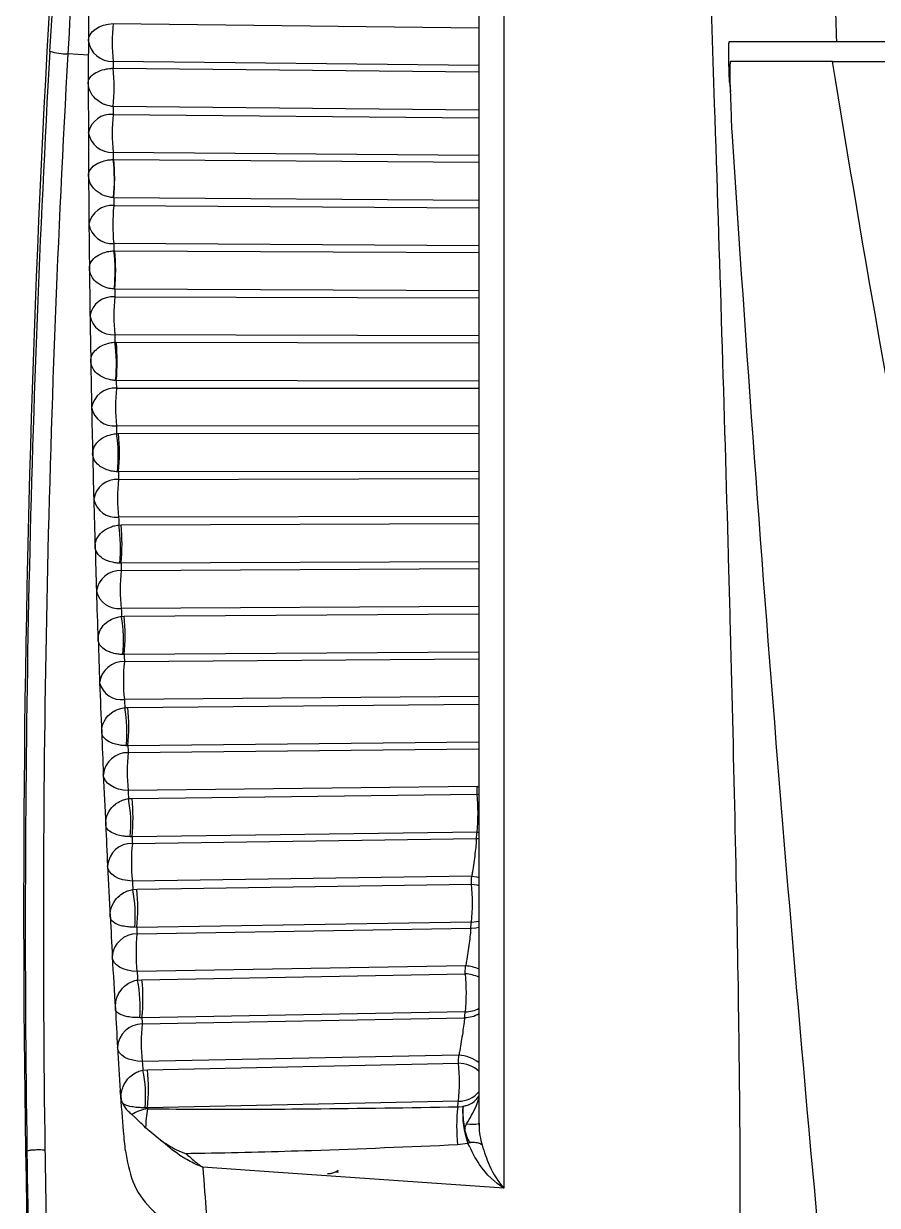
# Model space of a CAD drawing. Extents: x 14.8 to 109.8, y 1.6 to 86.6.
# Drawn here: x 99.272 to 100.212, y 33.8 to 35.102 of the extents above; entities that cross this region are included whole.
import ezdxf

# ---------------------------------------------------------------- set-up
doc = ezdxf.new("R2010")
doc.units = 0
doc.header["$MEASUREMENT"] = 0
doc.layers.add('OBJECT', color=7, linetype='CONTINUOUS')

msp = doc.modelspace()

# ---------------------------------------------------------------- linework, layer by layer
at = {"layer": 'OBJECT'}
for p, q in [((99.7734, 35.5815), (99.7734, 33.8881)), ((99.8008, 35.3319), (99.8008, 33.8189)), ((99.3705, 35.1017), (99.7734, 35.097)), ((100.0493, 35.082), (100.1676, 35.082)), ((99.3432, 35.0671), (99.3205, 35.0684)), ((99.3704, 35.0525), (99.7734, 35.0484)), ((99.7734, 35.0554), (99.3705, 35.0601)), ((100.163, 35.0601), (100.0505, 35.0601)), ((99.343, 35.0435), (99.343, 35.0368)), ((100.0495, 35.0371), (100.0504, 35.0269)), ((99.7734, 35.0063), (99.3704, 35.0104)), ((99.3705, 35.0015), (99.7734, 34.998)), ((99.7734, 34.9563), (99.3705, 34.9599)), ((99.3705, 34.9521), (99.371, 34.9521)), ((99.371, 34.9521), (99.7734, 34.9491)), ((99.371, 34.9099), (99.3707, 34.91)), ((99.7734, 34.9069), (99.371, 34.9099)), ((99.371, 34.9012), (99.7734, 34.8988)), ((99.7734, 34.8571), (99.371, 34.8595)), ((99.3711, 34.8515), (99.3721, 34.8515)), ((99.3721, 34.8515), (99.7734, 34.8497)), ((99.3721, 34.8093), (99.3716, 34.8093)), ((99.7734, 34.8075), (99.3721, 34.8093)), ((99.3722, 34.8008), (99.7734, 34.7995)), ((99.7734, 34.7578), (99.3722, 34.759)), ((99.3724, 34.7509), (99.3739, 34.7509)), ((99.3739, 34.7509), (99.7734, 34.7502)), ((99.3739, 34.7086), (99.3731, 34.7087)), ((99.7734, 34.7079), (99.3739, 34.7086)), ((99.374, 34.7003), (99.7734, 34.7001)), ((99.7734, 34.6584), (99.374, 34.6585)), ((99.3742, 34.6501), (99.3762, 34.6502)), ((99.3762, 34.6502), (99.7734, 34.6506)), ((99.3762, 34.6079), (99.3752, 34.608)), ((99.7734, 34.6084), (99.3762, 34.6079)), ((99.3764, 34.5997), (99.7734, 34.6008)), ((99.7734, 34.559), (99.3764, 34.558)), ((99.3766, 34.5494), (99.3791, 34.5495)), ((99.3791, 34.5495), (99.7734, 34.5511)), ((99.3791, 34.5073), (99.3778, 34.5073)), ((99.7734, 34.5088), (99.3791, 34.5073)), ((99.3793, 34.4993), (99.7734, 34.5014)), ((99.7734, 34.4597), (99.3793, 34.4576)), ((99.3826, 34.4489), (99.7734, 34.4516)), ((99.3796, 34.4488), (99.3826, 34.4489)), ((99.3826, 34.4067), (99.3811, 34.4068)), ((99.7734, 34.4094), (99.3826, 34.4067)), ((99.3828, 34.399), (99.7734, 34.4022)), ((99.7734, 34.3605), (99.3828, 34.3573)), ((99.3832, 34.3484), (99.3866, 34.3485)), ((99.3866, 34.3485), (99.7734, 34.3522)), ((99.7734, 34.3101), (99.3866, 34.3063)), ((99.3866, 34.3063), (99.3849, 34.3064)), ((99.3869, 34.2988), (99.7734, 34.3031)), ((99.7715, 34.2615), (99.3869, 34.2572)), ((99.7713, 34.253), (99.7715, 34.2615)), ((99.7715, 34.2615), (99.7734, 34.2613)), ((99.3873, 34.2481), (99.3912, 34.2482)), ((99.3912, 34.2482), (99.7713, 34.253)), ((99.7713, 34.253), (99.7734, 34.2528)), ((99.3912, 34.2062), (99.3893, 34.2062)), ((99.7713, 34.211), (99.3912, 34.2062)), ((99.3915, 34.1988), (99.7706, 34.2041)), ((99.7706, 34.2041), (99.7734, 34.2043)), ((99.7713, 34.211), (99.7734, 34.2111)), ((99.7655, 34.1626), (99.3915, 34.1573)), ((99.3964, 34.1482), (99.7652, 34.154)), ((99.392, 34.148), (99.3964, 34.1482)), ((99.3964, 34.1063), (99.3942, 34.1064)), ((99.7652, 34.112), (99.3964, 34.1063)), ((99.3967, 34.0992), (99.7644, 34.1054)), ((99.7587, 34.0639), (99.3967, 34.0578)), ((99.7583, 34.0551), (99.7587, 34.0639)), ((99.3973, 34.0483), (99.4021, 34.0486)), ((99.4021, 34.0486), (99.7583, 34.0551)), ((99.7583, 34.0133), (99.4021, 34.0068)), ((99.4021, 34.0068), (99.3997, 34.0068)), ((99.4024, 33.9999), (99.7576, 34.0068)), ((99.7512, 33.9655), (99.4024, 33.9587)), ((99.4031, 33.949), (99.4083, 33.9493)), ((99.4083, 33.9493), (99.7508, 33.9566)), ((99.4083, 33.9077), (99.4057, 33.9077)), ((99.7508, 33.9149), (99.4083, 33.9077)), ((99.4083, 33.9077), (99.4084, 33.9064)), ((99.75, 33.9087), (99.7556, 33.9092)), ((99.7556, 33.9092), (99.756, 33.9093)), ((99.4227, 33.8719), (99.4062, 33.8857)), ((99.7613, 33.8684), (99.7499, 33.8667)), ((99.6153, 33.8372), (99.6186, 33.837))]:
    msp.add_line(p, q, dxfattribs=at)
at = {"layer": 'OBJECT', "flags": 128}
for points in [[(99.3431, 35.083), (99.3436, 35.0864), (99.3451, 35.0898), (99.3476, 35.0929), (99.351, 35.0957), (99.3551, 35.098), (99.3598, 35.0998), (99.365, 35.101), (99.3705, 35.1017)], [(99.3869, 34.2572), (99.3815, 34.2576), (99.3764, 34.2587), (99.3717, 34.2604), (99.3677, 34.2625), (99.3643, 34.2651), (99.3618, 34.2681), (99.3602, 34.2713), (99.3595, 34.2747)], [(99.3915, 34.1573), (99.3862, 34.1578), (99.3811, 34.1588), (99.3764, 34.1603), (99.3723, 34.1624), (99.369, 34.1649), (99.3664, 34.1678), (99.3648, 34.1709), (99.3642, 34.1742)], [(99.7652, 34.154), (99.7709, 34.1532), (99.7734, 34.1526)], [(99.7655, 34.1626), (99.7712, 34.1618), (99.7734, 34.1613)], [(99.7652, 34.112), (99.7705, 34.1126), (99.7734, 34.1132)], [(99.7644, 34.1054), (99.7698, 34.1059), (99.7734, 34.1067)], [(99.3967, 34.0578), (99.3914, 34.0582), (99.3863, 34.0591), (99.3816, 34.0606), (99.3775, 34.0626), (99.3742, 34.065), (99.3717, 34.0677), (99.37, 34.0708), (99.3694, 34.0739)], [(99.4024, 33.9587), (99.3971, 33.959), (99.392, 33.9599), (99.3874, 33.9613), (99.3833, 33.9631), (99.3799, 33.9654), (99.3774, 33.9681), (99.3758, 33.971), (99.3751, 33.974)], [(99.8008, 33.8189), (99.5419, 33.8371), (99.4692, 33.8422)]]:
    msp.add_lwpolyline(points, dxfattribs=at)
at = {"layer": 'OBJECT'}
for centre, radius, start, end in [((116.4868, 34.1309), 17.215, 174.59678, 181.20936), ((99.5741, 35.0809), 0.2047, 174.1714, 185.8286), ((99.3693, 35.0865), 0.0265, 187.7115, 272.4485), ((116.3666, 34.1103), 17.093, 176.77768, 180.84065), ((116.3665, 34.1087), 17.073, 176.77765, 180.83146), ((99.3193, 35.1327), 0.0643, 253.104, 271.1263), ((99.1698, 35.0315), 0.2017, 354.0084, 5.9916), ((99.3678, 34.9762), 0.0254, 84.0352, 166.5333), ((99.575, 34.9807), 0.2056, 174.1859, 185.8141), ((99.369, 34.9861), 0.0263, 188.6533, 273.077), ((99.1788, 34.9299), 0.193, 354.0652, 6.6099), ((99.1696, 34.931), 0.2025, 354.0214, 5.9786), ((99.3687, 34.8757), 0.0256, 84.6871, 167.8165), ((99.5763, 34.8803), 0.2063, 174.1963, 185.8037), ((99.3693, 34.8855), 0.0261, 189.6335, 273.7314), ((99.1874, 34.8283), 0.1852, 354.1316, 7.2168), ((99.1701, 34.8304), 0.2031, 354.0321, 5.9679), ((99.3701, 34.7751), 0.0258, 85.3241, 169.0404), ((99.5778, 34.7799), 0.2066, 174.2007, 185.7993), ((99.3702, 34.7848), 0.0258, 190.6571, 274.4101), ((99.1958, 34.7266), 0.1782, 354.209, 7.8083), ((99.1716, 34.7297), 0.2033, 354.0346, 5.9654), ((99.3722, 34.6744), 0.0259, 85.9411, 170.2138), ((99.5798, 34.6794), 0.2068, 174.2051, 185.7949), ((99.3717, 34.684), 0.0256, 191.7237, 275.1127), ((99.2041, 34.6251), 0.172, 354.2946, 8.3882), ((99.1739, 34.629), 0.2034, 354.037, 5.963), ((99.3748, 34.5737), 0.0261, 86.5392, 171.3349), ((99.582, 34.5789), 0.2067, 174.2015, 185.7985), ((99.3738, 34.5833), 0.0254, 192.8384, 275.8388), ((99.2124, 34.5236), 0.1662, 354.3896, 8.955), ((99.1771, 34.5284), 0.2031, 354.0313, 5.9687), ((99.378, 34.473), 0.0263, 87.1172, 172.4096), ((99.5846, 34.4784), 0.2064, 174.1979, 185.8021), ((99.3764, 34.4826), 0.0252, 194.0042, 276.5853), ((99.2208, 34.4222), 0.1611, 354.4941, 9.5071), ((99.1809, 34.4278), 0.2027, 354.0254, 5.9746), ((99.3817, 34.3725), 0.0265, 87.6735, 173.4395), ((99.5875, 34.3781), 0.2058, 174.1883, 185.8117), ((99.3796, 34.3821), 0.025, 195.2276, 277.3478), ((99.2293, 34.3211), 0.1563, 354.6083, 10.0457), ((99.1858, 34.3274), 0.2019, 354.0114, 5.9886), ((99.3861, 34.2721), 0.0266, 88.2051, 174.4298), ((99.5907, 34.278), 0.2049, 174.1726, 185.8274), ((99.238, 34.2202), 0.1519, 354.7288, 10.5711), ((99.1914, 34.2272), 0.2009, 353.995, 6.005), ((99.5714, 34.232), 0.201, 353.9971, 6.0029), ((93.787, 34.7902), 6.0123, 354.40627, 354.47195), ((99.3909, 34.172), 0.0268, 88.7155, 175.3787), ((99.5942, 34.1781), 0.2037, 174.1548, 185.8452), ((91.4497, 34.4424), 8.3204, 358.01305, 358.07225), ((99.5665, 34.133), 0.1997, 353.9744, 6.0256), ((99.2469, 34.1196), 0.1479, 354.8591, 11.0824), ((99.1977, 34.1273), 0.1998, 353.9765, 6.0235), ((94.0604, 34.7178), 5.7368, 353.87162, 353.93864), ((99.3963, 34.0722), 0.027, 89.2025, 176.2923), ((99.5981, 34.0785), 0.2025, 174.1349, 185.8651), ((99.7556, 34.0195), 0.0445, 66.3541, 86.0053), ((99.2561, 34.0194), 0.1441, 354.9943, 11.5825), ((99.2049, 34.0277), 0.1983, 353.95, 6.05), ((99.5612, 34.0342), 0.1983, 353.9495, 6.0505), ((99.7552, 34.0109), 0.0444, 65.757, 85.9901), ((94.9223, 34.5744), 4.8685, 353.3049, 353.3817), ((99.7571, 34.0397), 0.0328, 270.8816, 299.9114), ((99.7578, 34.0464), 0.0331, 270.9739, 298.2991), ((99.4023, 33.9727), 0.0272, 89.6666, 177.1688), ((99.6022, 33.9793), 0.2009, 174.1086, 185.8914), ((91.2704, 34.3715), 8.4905, 357.19871, 357.25898), ((99.7498, 33.9277), 0.0378, 51.2575, 87.8304), ((99.2656, 33.9196), 0.1406, 355.1395, 12.0661), ((99.2128, 33.9285), 0.1966, 353.92, 6.08), ((99.5553, 33.9358), 0.1966, 353.92, 6.08), ((99.7494, 33.9192), 0.0374, 50.0667, 87.9219), ((99.751, 33.9444), 0.0295, 269.5001, 319.4192), ((99.4112, 33.8723), 0.0342, 94.7545, 125.8185), ((99.519, 33.8845), 0.1128, 168.7866, 179.3663), ((99.9425, 33.8875), 0.1937, 173.7344, 186.1864), ((95.4443, 34.4587), 4.3407, 352.7205, 352.8036), ((99.8602, 33.9029), 0.1048, 176.5311, 199.21), ((99.7652, 33.93), 0.0406, 261.9836, 281.6578), ((116.3713, 34.1104), 17.0978, 180.84068, 181.13376), ((116.3512, 34.1084), 17.0577, 180.83139, 181.13403)]:
    msp.add_arc(centre, radius, start, end, dxfattribs=at)
for centre, major_axis, ratio, start_param, end_param in [((116.558, 34.8547), (-1.1752, 18.4954), 0.928601, 1.496533, 1.49954), ((116.558, 34.8589), (17.1876, -1.0635), 0.912412, 3.195048, 3.197988), ((116.5554, 34.8361), (17.1577, -1.0618), 0.912265, 3.195048, 3.195527), ((116.558, 34.8589), (-1.1474, 18.5626), 0.925338, 1.504094, 1.507034), ((116.5554, 34.8782), (-1.1454, 18.5328), 0.925212, 1.506554, 1.507034), ((116.558, 34.8547), (17.1863, -1.0846), 0.91621, 3.202289, 3.205296), ((116.5554, 34.8323), (17.1563, -1.0829), 0.91607, 3.202289, 3.20278), ((116.558, 34.8635), (-1.1217, 18.6328), 0.921943, 1.511537, 1.514408), ((116.5554, 34.8833), (-1.1197, 18.603), 0.921812, 1.513939, 1.514408), ((116.558, 34.8507), (17.1848, -1.1074), 0.919842, 3.209615, 3.212688), ((116.5554, 34.8288), (17.1549, -1.1056), 0.919708, 3.209615, 3.210117), ((116.558, 34.8684), (-1.0979, 18.7063), 0.918403, 1.518868, 1.521668), ((116.5554, 34.8887), (-1.096, 18.6765), 0.918267, 1.521211, 1.521668), ((116.558, 34.847), (17.1832, -1.132), 0.923321, 3.217032, 3.220169), ((116.5554, 34.8256), (17.1533, -1.1302), 0.923193, 3.217032, 3.217545), ((116.558, 34.8737), (-1.0757, 18.7835), 0.914705, 1.526092, 1.528819), ((116.5554, 34.8945), (-1.0739, 18.7537), 0.914564, 1.528373, 1.528818), ((116.558, 34.8435), (17.1815, -1.1585), 0.926661, 3.224545, 3.227745), ((116.5554, 34.8226), (17.1516, -1.1566), 0.926539, 3.224546, 3.22507), ((116.558, 34.8794), (-1.0552, 18.8647), 0.910835, 1.533212, 1.535865), ((116.5554, 34.9007), (-1.0534, 18.8349), 0.910688, 1.535432, 1.535864), ((116.558, 34.8403), (17.1796, -1.1871), 0.929874, 3.232162, 3.235422), ((116.5554, 34.8198), (17.1496, -1.1852), 0.929757, 3.232164, 3.232698), ((116.558, 34.8855), (-1.0362, 18.9504), 0.906775, 1.540232, 1.54281), ((116.5554, 34.9073), (-1.0344, 18.9206), 0.906623, 1.542388, 1.542809), ((116.558, 34.8372), (17.1775, -1.218), 0.932968, 3.239892, 3.24321), ((116.5554, 34.8173), (17.1475, -1.216), 0.932858, 3.239894, 3.240438), ((116.558, 34.8921), (-1.0186, 19.0412), 0.902508, 1.547154, 1.549655), ((116.5554, 34.9144), (-1.0168, 19.0114), 0.902349, 1.549246, 1.549653), ((116.558, 34.8344), (17.1751, -1.2514), 0.935955, 3.247743, 3.251119), ((116.5554, 34.815), (17.1452, -1.2494), 0.935849, 3.247746, 3.2483), ((116.558, 34.8992), (-1.0023, 19.1376), 0.898011, 1.553979, 1.556402), ((116.5554, 34.922), (-1.0006, 19.1078), 0.897846, 1.556005, 1.5564), ((116.558, 34.8317), (17.1725, -1.2875), 0.938842, 3.255729, 3.25916), ((116.5554, 34.8128), (17.1426, -1.2855), 0.938741, 3.255732, 3.256297), ((116.558, 34.907), (-0.9872, 19.2404), 0.893261, 1.560708, 1.563052), ((116.5554, 34.9302), (-0.9856, 19.2105), 0.89309, 1.562668, 1.563049), ((116.558, 34.8292), (17.1696, -1.3268), 0.941636, 3.263862, 3.267346), ((116.5554, 34.8109), (17.1397, -1.3246), 0.94154, 3.263866, 3.264441), ((116.558, 34.9155), (-0.9734, 19.3502), 0.88823, 1.567343, 1.569605), ((116.5554, 34.9391), (-0.9717, 19.3204), 0.888052, 1.569234, 1.569602), ((116.558, 34.8269), (17.1664, -1.3693), 0.944345, 3.272161, 3.275696), ((116.5554, 34.8091), (17.1364, -1.3672), 0.944254, 3.272165, 3.27275), ((116.558, 34.9247), (-0.9606, 19.4681), 0.882887, 1.573881, 1.576062), ((116.5554, 34.9487), (-0.959, 19.4383), 0.882702, 1.575704, 1.576059), ((116.558, 34.8247), (17.1627, -1.4157), 0.946976, 3.280644, 3.283573), ((116.5554, 34.8075), (17.1328, -1.4135), 0.946889, 3.280649, 3.281243)]:
    msp.add_ellipse(centre, major_axis=major_axis, ratio=ratio, start_param=start_param, end_param=end_param, dxfattribs=at)
for points, knots in [([(99.3006, 35.0711), (99.3081, 35.1925), (99.3232, 35.4361), (99.3464, 35.674), (99.3581, 35.7934)], [0, 0, 0, 0, 0.498132, 1, 1, 1, 1]), ([(99.3489, 35.4711), (99.3476, 35.4579), (99.3353, 35.3257), (99.3275, 35.1903), (99.3205, 35.0684)], [0, 0, 0, 0, 0.099316, 1, 1, 1, 1]), ([(100.0262, 35.201), (100.0284, 35.1384), (100.0335, 34.9908), (100.0409, 34.7591), (100.0468, 34.5607), (100.0497, 34.4507), (100.0506, 34.4181)], [0, 0, 0, 0, 0.2333987, 0.5497748, 0.86615, 1, 1, 1, 1]), ([(100.0495, 35.0371), (100.0493, 35.0417), (100.049, 35.0469), (100.0487, 35.0573), (100.0485, 35.0625), (100.0485, 35.0716), (100.0485, 35.0754), (100.0488, 35.0806), (100.049, 35.082), (100.0493, 35.082)], [0, 0, 0, 0, 0.25, 0.25, 0.5, 0.5, 0.75, 0.75, 1, 1, 1, 1]), ([(100.1676, 35.082), (100.1716, 35.082), (100.184, 35.082), (100.2096, 35.082), (100.2153, 35.082), (100.2276, 35.082), (100.2342, 35.082), (100.2554, 35.082), (100.2712, 35.082), (100.2977, 35.082), (100.3069, 35.082), (100.3264, 35.082), (100.3366, 35.082), (100.368, 35.082), (100.3903, 35.082), (100.4375, 35.082), (100.4624, 35.082), (100.5148, 35.082), (100.542, 35.082), (100.5701, 35.082)], [0, 0, 0, 0, 0.25, 0.25, 0.3125, 0.3125, 0.375, 0.375, 0.5, 0.5, 0.5625, 0.5625, 0.625, 0.625, 0.75, 0.75, 0.875, 0.875, 1, 1, 1, 1]), ([(99.343, 35.0368), (99.343, 35.0368), (99.343, 35.0391), (99.3447, 35.0432), (99.3512, 35.0481), (99.3579, 35.0506), (99.3631, 35.0517), (99.3664, 35.0523), (99.3695, 35.0525), (99.3704, 35.0525)], [0, 0, 0, 0, 0.004077, 0.389337, 0.682233, 0.846569, 0.871122, 0.96403, 1, 1, 1, 1]), ([(100.0505, 35.0601), (100.0503, 35.0601), (100.0501, 35.0593), (100.0499, 35.0563), (100.0498, 35.054), (100.0497, 35.0458), (100.0498, 35.038), (100.0501, 35.0301)], [0, 0, 0, 0, 0.25, 0.25, 0.5, 0.5, 1, 1, 1, 1]), ([(100.163, 35.0601), (100.1672, 35.0601), (100.1754, 35.0601), (100.2003, 35.0601), (100.2169, 35.0601), (100.2446, 35.0601), (100.2505, 35.0601), (100.2631, 35.0601), (100.2699, 35.0601), (100.2913, 35.0601), (100.3073, 35.0601), (100.3347, 35.0601), (100.3444, 35.0601), (100.3651, 35.0601), (100.376, 35.0601), (100.3936, 35.0601), (100.3997, 35.0601), (100.4123, 35.0601), (100.4189, 35.0601), (100.4391, 35.0601), (100.4533, 35.0601), (100.4685, 35.0601)], [0, 0, 0, 0, 0.25, 0.25, 0.5, 0.5, 0.5625, 0.5625, 0.625, 0.625, 0.75, 0.75, 0.8125, 0.8125, 0.875, 0.875, 0.90625, 0.90625, 0.9375, 0.9375, 1, 1, 1, 1]), ([(99.3704, 35.0104), (99.3695, 35.0105), (99.3664, 35.0108), (99.3631, 35.0118), (99.3579, 35.0137), (99.3512, 35.0179), (99.3447, 35.026), (99.343, 35.0328), (99.343, 35.0367), (99.343, 35.0368)], [0, 0, 0, 0, 0.03597, 0.128876, 0.153429, 0.317765, 0.610661, 0.995922, 1, 1, 1, 1]), ([(100.0501, 35.0301), (100.0503, 35.0247), (100.0505, 35.0193), (100.0509, 35.0085), (100.0511, 35.0031), (100.0513, 34.9977)], [0, 0, 0, 0, 0.5, 0.5, 1, 1, 1, 1]), ([(99.3433, 34.9347), (99.3433, 34.9347), (99.3433, 34.9357), (99.3438, 34.939), (99.3469, 34.9439), (99.3539, 34.9484), (99.3605, 34.9506), (99.3657, 34.9517), (99.3686, 34.9519), (99.3705, 34.9521)], [0, 0, 0, 0, 0.004084, 0.154781, 0.505872, 0.741748, 0.879725, 0.922958, 1, 1, 1, 1]), ([(99.3707, 34.91), (99.3689, 34.9102), (99.3659, 34.9105), (99.3607, 34.912), (99.3541, 34.9151), (99.3471, 34.9215), (99.3439, 34.9284), (99.3433, 34.9332), (99.3433, 34.9346), (99.3433, 34.9347)], [0, 0, 0, 0, 0.077033, 0.120271, 0.258241, 0.494113, 0.845211, 0.995915, 1, 1, 1, 1]), ([(99.3442, 34.8324), (99.3442, 34.8325), (99.3442, 34.8335), (99.3446, 34.8371), (99.3477, 34.8423), (99.3545, 34.8473), (99.3611, 34.8498), (99.3663, 34.851), (99.3692, 34.8513), (99.3711, 34.8515)], [0, 0, 0, 0, 0.004089, 0.14887, 0.502189, 0.740034, 0.87894, 0.922231, 1, 1, 1, 1]), ([(99.3716, 34.8093), (99.3697, 34.8095), (99.3668, 34.8099), (99.3616, 34.8113), (99.3549, 34.8142), (99.3479, 34.8202), (99.3448, 34.8266), (99.3442, 34.8311), (99.3442, 34.8324), (99.3442, 34.8324)], [0, 0, 0, 0, 0.077754, 0.121049, 0.259949, 0.497791, 0.85112, 0.995909, 1, 1, 1, 1]), ([(99.3457, 34.7301), (99.3457, 34.7301), (99.3457, 34.7312), (99.3461, 34.7351), (99.349, 34.7407), (99.3558, 34.7462), (99.3624, 34.7489), (99.3675, 34.7503), (99.3705, 34.7506), (99.3724, 34.7509)], [0, 0, 0, 0, 0.004097, 0.1432635, 0.4986647, 0.7383844, 0.8781879, 0.9215223, 1, 1, 1, 1]), ([(99.3731, 34.7087), (99.3712, 34.7088), (99.3683, 34.7091), (99.363, 34.7104), (99.3564, 34.7131), (99.3494, 34.7187), (99.3463, 34.7247), (99.3457, 34.7289), (99.3457, 34.7301), (99.3457, 34.7301)], [0, 0, 0, 0, 0.078452, 0.1218, 0.261592, 0.501307, 0.856723, 0.995905, 1, 1, 1, 1]), ([(99.3478, 34.6277), (99.3478, 34.6278), (99.3478, 34.6289), (99.3482, 34.633), (99.351, 34.6391), (99.3577, 34.645), (99.3642, 34.648), (99.3694, 34.6495), (99.3723, 34.6499), (99.3742, 34.6501)], [0, 0, 0, 0, 0.004103, 0.137975, 0.495315, 0.736807, 0.877462, 0.920836, 1, 1, 1, 1]), ([(99.3752, 34.608), (99.3733, 34.6081), (99.3703, 34.6084), (99.3651, 34.6096), (99.3585, 34.6121), (99.3515, 34.6173), (99.3484, 34.6228), (99.3479, 34.6266), (99.3478, 34.6277), (99.3478, 34.6277)], [0, 0, 0, 0, 0.079127, 0.122519, 0.263158, 0.504642, 0.862008, 0.995898, 1, 1, 1, 1]), ([(99.3506, 34.5254), (99.3506, 34.5255), (99.3505, 34.5266), (99.3508, 34.531), (99.3535, 34.5374), (99.3602, 34.5438), (99.3666, 34.547), (99.3718, 34.5487), (99.3747, 34.5491), (99.3766, 34.5494)], [0, 0, 0, 0, 0.00411, 0.13303, 0.492155, 0.73531, 0.876775, 0.920183, 1, 1, 1, 1]), ([(99.3778, 34.5073), (99.3759, 34.5075), (99.373, 34.5077), (99.3678, 34.5087), (99.3611, 34.511), (99.3541, 34.5158), (99.3511, 34.5209), (99.3506, 34.5244), (99.3506, 34.5254), (99.3506, 34.5254)], [0, 0, 0, 0, 0.0797738, 0.1232053, 0.2646479, 0.5077899, 0.86695, 0.9958894, 1, 1, 1, 1]), ([(99.3539, 34.4232), (99.3539, 34.4232), (99.3538, 34.4244), (99.354, 34.429), (99.3566, 34.4359), (99.3632, 34.4427), (99.3697, 34.4462), (99.3748, 34.448), (99.3777, 34.4485), (99.3796, 34.4488)], [0, 0, 0, 0, 0.0041172, 0.1284355, 0.4891971, 0.7338988, 0.8761244, 0.9195606, 1, 1, 1, 1]), ([(99.3811, 34.4068), (99.3792, 34.4069), (99.3762, 34.4071), (99.371, 34.408), (99.3644, 34.4101), (99.3574, 34.4145), (99.3544, 34.4191), (99.3539, 34.4223), (99.3539, 34.4232), (99.3539, 34.4232)], [0, 0, 0, 0, 0.080384, 0.12385, 0.26605, 0.510738, 0.871541, 0.995883, 1, 1, 1, 1]), ([(100.0506, 34.4181), (100.0524, 34.3443), (100.0561, 34.1959), (100.0596, 34.0024), (100.0612, 33.8376), (100.0608, 33.7108), (100.0586, 33.659), (100.0576, 33.635)], [0, 0, 0, 0, 0.203315, 0.409379, 0.61545, 0.821843, 1, 1, 1, 1]), ([(99.3578, 34.3211), (99.3578, 34.3212), (99.3577, 34.3224), (99.3579, 34.3272), (99.3604, 34.3345), (99.3668, 34.3418), (99.3732, 34.3455), (99.3784, 34.3474), (99.3813, 34.348), (99.3832, 34.3484)], [0, 0, 0, 0, 0.004121, 0.124212, 0.486455, 0.732579, 0.875515, 0.918975, 1, 1, 1, 1]), ([(99.3849, 34.3064), (99.383, 34.3065), (99.38, 34.3066), (99.3748, 34.3075), (99.3682, 34.3093), (99.3612, 34.3133), (99.3583, 34.3175), (99.3578, 34.3204), (99.3578, 34.3211), (99.3578, 34.3211)], [0, 0, 0, 0, 0.0809673, 0.1244583, 0.2673624, 0.5134741, 0.8757634, 0.9958776, 1, 1, 1, 1]), ([(99.3622, 34.2193), (99.3622, 34.2193), (99.3622, 34.2206), (99.3623, 34.2256), (99.3646, 34.2333), (99.371, 34.241), (99.3774, 34.245), (99.3825, 34.2471), (99.3854, 34.2477), (99.3873, 34.2481)], [0, 0, 0, 0, 0.004126, 0.12037, 0.483936, 0.731358, 0.874949, 0.918425, 1, 1, 1, 1]), ([(99.3893, 34.2062), (99.3873, 34.2063), (99.3844, 34.2064), (99.3792, 34.2071), (99.3725, 34.2087), (99.3656, 34.2123), (99.3627, 34.216), (99.3623, 34.2186), (99.3622, 34.2193), (99.3622, 34.2193)], [0, 0, 0, 0, 0.081502, 0.125018, 0.268574, 0.515982, 0.879601, 0.995871, 1, 1, 1, 1]), ([(99.7706, 34.2041), (99.7704, 34.2017), (99.7701, 34.197), (99.769, 34.1873), (99.7677, 34.1772), (99.7665, 34.1686), (99.7657, 34.1642), (99.7655, 34.1626)], [0, 0, 0, 0, 0.2155832, 0.4315443, 0.6489178, 0.8687918, 1, 1, 1, 1]), ([(99.3673, 34.1177), (99.3673, 34.1178), (99.3672, 34.119), (99.3672, 34.1243), (99.3695, 34.1323), (99.3758, 34.1405), (99.3821, 34.1448), (99.3872, 34.1469), (99.3901, 34.1476), (99.392, 34.148)], [0, 0, 0, 0, 0.004131, 0.116918, 0.481651, 0.73024, 0.874432, 0.917924, 1, 1, 1, 1]), ([(99.3942, 34.1064), (99.3923, 34.1064), (99.3893, 34.1065), (99.3841, 34.1071), (99.3775, 34.1084), (99.3706, 34.1115), (99.3677, 34.1148), (99.3673, 34.1171), (99.3673, 34.1177), (99.3673, 34.1177)], [0, 0, 0, 0, 0.081995, 0.125537, 0.269684, 0.518259, 0.88305, 0.99587, 1, 1, 1, 1]), ([(99.7644, 34.1054), (99.7642, 34.103), (99.7638, 34.0984), (99.7626, 34.0888), (99.7612, 34.0787), (99.7598, 34.0701), (99.759, 34.0656), (99.7587, 34.0639)], [0, 0, 0, 0, 0.215132, 0.430796, 0.648171, 0.86834, 1, 1, 1, 1]), ([(99.3729, 34.0165), (99.3729, 34.0165), (99.3728, 34.0178), (99.3728, 34.0233), (99.3749, 34.0317), (99.3811, 34.0404), (99.3874, 34.0448), (99.3924, 34.0472), (99.3954, 34.0479), (99.3973, 34.0483)], [0, 0, 0, 0, 0.0041374, 0.1138776, 0.4796134, 0.7292368, 0.873963, 0.9174684, 1, 1, 1, 1]), ([(99.3997, 34.0068), (99.3977, 34.0069), (99.3948, 34.0069), (99.3896, 34.0073), (99.383, 34.0085), (99.3761, 34.0111), (99.3733, 34.014), (99.3729, 34.016), (99.3729, 34.0165), (99.3729, 34.0165)], [0, 0, 0, 0, 0.082442, 0.126001, 0.270681, 0.520289, 0.886094, 0.99586, 1, 1, 1, 1]), ([(99.7576, 34.0068), (99.7573, 34.0046), (99.7568, 34), (99.7555, 33.9906), (99.7539, 33.9804), (99.7524, 33.9718), (99.7515, 33.9672), (99.7512, 33.9655)], [0, 0, 0, 0, 0.214666, 0.43003, 0.647409, 0.867885, 1, 1, 1, 1]), ([(99.3789, 33.9193), (99.3789, 33.9194), (99.3791, 33.9239), (99.3809, 33.9315), (99.387, 33.9406), (99.3932, 33.9453), (99.3982, 33.9477), (99.4012, 33.9485), (99.4031, 33.949)], [0, 0, 0, 0, 0.010246, 0.418479, 0.697466, 0.859174, 0.907633, 1, 1, 1, 1]), ([(99.384, 33.8603), (99.3833, 33.8669), (99.3818, 33.8823), (99.3796, 33.9103), (99.3783, 33.9263)], [0, 0, 0, 0, 0.425991, 1, 1, 1, 1]), ([(99.3783, 33.9263), (99.3783, 33.9261), (99.3784, 33.9238), (99.3787, 33.9214), (99.3789, 33.9193)], [0, 0, 0, 0, 0.090996, 1, 1, 1, 1]), ([(99.3789, 33.9193), (99.3789, 33.9191), (99.379, 33.9188), (99.3791, 33.9182), (99.3792, 33.9172), (99.3797, 33.9149), (99.3803, 33.9137), (99.3807, 33.9126)], [0, 0, 0, 0, 0.032868, 0.065762, 0.115512, 0.26537, 1, 1, 1, 1]), ([(99.756, 33.9093), (99.7572, 33.9096), (99.7616, 33.9106), (99.7683, 33.9139), (99.7718, 33.9183), (99.7734, 33.9204)], [0, 0, 0, 0, 0.169689, 0.605921, 1, 1, 1, 1]), ([(99.7596, 33.8898), (99.7635, 33.8962), (99.769, 33.9051), (99.7724, 33.9149), (99.7734, 33.9178)], [0, 0, 0, 0, 0.708758, 1, 1, 1, 1]), ([(99.3807, 33.9126), (99.3823, 33.9098), (99.3847, 33.9057), (99.3897, 33.9014), (99.3912, 33.9001)], [0, 0, 0, 0, 0.689486, 1, 1, 1, 1]), ([(99.4057, 33.9077), (99.4037, 33.9077), (99.4008, 33.9077), (99.3956, 33.908), (99.389, 33.9089), (99.3837, 33.9106), (99.3816, 33.912), (99.3807, 33.9126)], [0, 0, 0, 0, 0.116671, 0.178041, 0.382475, 0.735271, 1, 1, 1, 1]), ([(99.4084, 33.9064), (99.4294, 33.9063), (99.4896, 33.9059), (99.6034, 33.9063), (99.6963, 33.9078), (99.75, 33.9087)], [0, 0, 0, 0, 0.18534, 0.529935, 1, 1, 1, 1]), ([(99.756, 33.9093), (99.756, 33.9091), (99.7557, 33.9068), (99.7555, 33.9015), (99.7562, 33.8921), (99.7574, 33.8854), (99.758, 33.8821)], [0, 0, 0, 0, 0.033567, 0.360199, 0.680102, 1, 1, 1, 1]), ([(99.4062, 33.8857), (99.4039, 33.888), (99.3992, 33.8924), (99.3942, 33.8974), (99.3921, 33.8993), (99.3912, 33.9001)], [0, 0, 0, 0, 0.373524, 0.747056, 1, 1, 1, 1]), ([(99.758, 33.8821), (99.7581, 33.8834), (99.7581, 33.8861), (99.7591, 33.8886), (99.7596, 33.8898)], [0, 0, 0, 0, 0.51029, 1, 1, 1, 1]), ([(99.758, 33.8821), (99.7582, 33.8813), (99.7585, 33.88), (99.7599, 33.8762), (99.7608, 33.8728), (99.7625, 33.8704), (99.763, 33.8699), (99.7635, 33.8697), (99.764, 33.8696), (99.7644, 33.8696), (99.7645, 33.8696)], [0, 0, 0, 0, 0.145523, 0.275161, 0.797838, 0.850946, 0.896411, 0.93134, 0.966184, 1, 1, 1, 1]), ([(99.7735, 33.8905), (99.7736, 33.8868), (99.7736, 33.879), (99.7756, 33.8713), (99.7766, 33.8674), (99.7769, 33.8665)], [0, 0, 0, 0, 0.405971, 0.867338, 1, 1, 1, 1]), ([(99.4227, 33.8719), (99.4285, 33.8682), (99.4376, 33.8622), (99.4473, 33.8583), (99.4509, 33.857), (99.4509, 33.857)], [0, 0, 0, 0, 0.634121, 0.992147, 1, 1, 1, 1]), ([(99.4692, 33.8422), (99.4691, 33.8423), (99.4685, 33.8425), (99.4671, 33.843), (99.4638, 33.8444), (99.4559, 33.8481), (99.4413, 33.8561), (99.4297, 33.866), (99.4227, 33.8719)], [0, 0, 0, 0, 0.00665, 0.03499, 0.085478, 0.209599, 0.526059, 1, 1, 1, 1]), ([(99.7499, 33.8667), (99.6963, 33.8644), (99.6033, 33.8604), (99.5037, 33.8579), (99.4578, 33.8571), (99.4509, 33.857)], [0, 0, 0, 0, 0.537337, 0.931355, 1, 1, 1, 1]), ([(99.7645, 33.8696), (99.7639, 33.8693), (99.7629, 33.8687), (99.7616, 33.8685), (99.7613, 33.8684)], [0, 0, 0, 0, 0.680197, 1, 1, 1, 1]), ([(99.8008, 33.8189), (99.8007, 33.819), (99.7913, 33.8253), (99.7758, 33.839), (99.7653, 33.8602), (99.7613, 33.8684)], [0, 0, 0, 0, 0.005666, 0.618155, 1, 1, 1, 1]), ([(99.7645, 33.8696), (99.7654, 33.8697), (99.7684, 33.8698), (99.7728, 33.8692), (99.7756, 33.8677), (99.7767, 33.8667), (99.7769, 33.8665)], [0, 0, 0, 0, 0.168193, 0.548744, 0.926996, 1, 1, 1, 1]), ([(99.7769, 33.8665), (99.7793, 33.8589), (99.7856, 33.8395), (99.7951, 33.8257), (99.8008, 33.819), (99.8008, 33.8189)], [0, 0, 0, 0, 0.388608, 0.994207, 1, 1, 1, 1]), ([(99.2953, 33.8609), (99.2949, 33.8609), (99.2923, 33.8611), (99.2875, 33.8612), (99.2819, 33.861), (99.2777, 33.8606), (99.2757, 33.8601), (99.2755, 33.8597), (99.2754, 33.8595)], [0, 0, 0, 0, 0.0388116, 0.2513309, 0.4611778, 0.6720031, 0.8867022, 1, 1, 1, 1]), ([(99.384, 33.8603), (99.386, 33.8487), (99.3899, 33.8255), (99.4079, 33.7983), (99.4237, 33.7863), (99.4301, 33.7813)], [0, 0, 0, 0, 0.370767, 0.742744, 1, 1, 1, 1]), ([(99.4509, 33.857), (99.4511, 33.8569), (99.4552, 33.8528), (99.4607, 33.8481), (99.4665, 33.8439), (99.4683, 33.8428), (99.4689, 33.8424), (99.4691, 33.8423), (99.4692, 33.8422)], [0, 0, 0, 0, 0.0176759, 0.6998018, 0.905783, 0.9703757, 0.9862455, 1, 1, 1, 1]), ([(99.4692, 33.8422), (99.4705, 33.824), (99.4729, 33.7918), (99.4745, 33.7748), (99.4752, 33.7673)], [0, 0, 0, 0, 0.5653, 1, 1, 1, 1]), ([(99.6066, 33.8349), (99.608, 33.8351), (99.6108, 33.8354), (99.6143, 33.8366), (99.6169, 33.8379), (99.6178, 33.8385), (99.6183, 33.8388)], [0, 0, 0, 0, 0.242007, 0.483593, 0.724249, 1, 1, 1, 1])]:
    msp.add_open_spline(points, degree=3, knots=knots, dxfattribs=at)
for points in [[(100.1676, 35.082), (100.1665, 35.1136), (100.1655, 35.1452), (100.1644, 35.1769)], [(100.2775, 34.4128), (100.2357, 34.6298), (100.1976, 34.8457), (100.163, 35.0601)], [(100.0513, 34.9977), (100.0514, 34.9925), (100.0517, 34.9874), (100.052, 34.9829)], [(100.052, 34.9829), (100.0829, 34.5038), (100.1216, 34.0253), (100.1683, 33.5472)]]:
    msp.add_open_spline(points, degree=3, dxfattribs=at)

doc.saveas('drawing.dxf')
